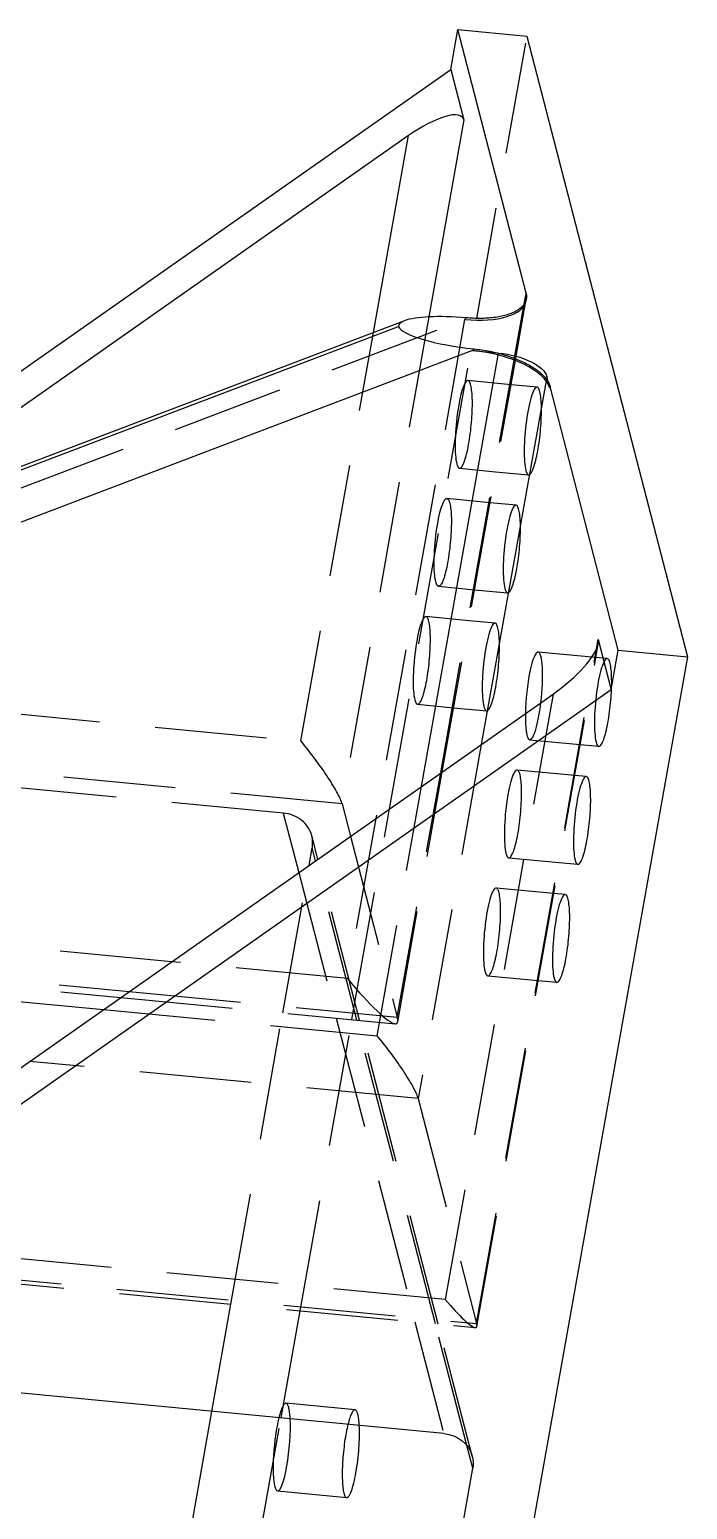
# Model space of a CAD drawing. Header units: millimetres. Extents: x -15 to 73, y -25 to 105.
# Drawn here: x 35.9 to 73.2, y 21.1 to 105.1 of the extents above; entities that cross this region are included whole.
import ezdxf

# ---------------------------------------------------------------- set-up
doc = ezdxf.new("R2010")
doc.units = ezdxf.units.MM
doc.linetypes.add('HIDDEN', pattern=[9.525, 6.35, -3.175])
doc.layers.get('0').update_dxf_attribs({"color": 253, "lineweight": 70, "true_color": 0x8faf8f})
doc.layers.add('Hidden', color=98, linetype='HIDDEN', lineweight=70, true_color=0x054805)

msp = doc.modelspace()

# ---------------------------------------------------------------- linework, layer by layer
at = {"color": 98, "lineweight": -3, "true_color": 0x054805}
for p, q in [((59.804, 102.795), (60.206, 105.054)), ((60.206, 105.054), (64.129, 104.68)), ((64.08, 90.086), (60.206, 105.054)), ((64.129, 104.68), (73.243, 69.462)), ((21.66, 76.039), (59.804, 102.795)), ((59.804, 102.795), (60.545, 99.934)), ((60.545, 99.934), (58.554, 88.751)), ((57.411, 99.036), (25.037, 76.327)), ((55.422, 87.864), (57.411, 99.036)), ((63.97, 89.471), (64.062, 89.987)), ((57.187, 88.534), (-0.86, 66.494)), ((-0.84, 66.304), (56.834, 88.202)), ((61.05, 86.84), (-2.958, 62.536)), ((58.143, 62.1), (62.501, 86.585)), ((65.215, 85.124), (61.541, 64.484)), ((69.32, 69.837), (65.447, 84.805)), ((68.079, 69.886), (68.177, 70.439)), ((68.177, 70.439), (68.918, 67.577)), ((68.918, 67.577), (69.32, 69.837)), ((69.32, 69.837), (73.243, 69.462)), ((73.243, 69.462), (56.394, -25.195)), ((68.918, 67.577), (30.774, 40.822)), ((32.254, 43.94), (65.613, 67.34)), ((28.392, 50.553), (40.089, 49.436)), ((59.411, 25.374), (20.203, 29.116)), ((43.357, 10.397), (46.247, 26.63)), ((61.054, 23.401), (60.717, 24.703)), ((52.471, -24.821), (61.054, 23.401))]:
    msp.add_line(p, q, dxfattribs=at)
for centre, major_axis, ratio, start_param, end_param in [((57.696, 97.935), (2.791, 2.121), 0.301529, 6.157602, 7.728399), ((64.756, 87.304), (-0.764, -6.789), 0.15662, 4.307748, 4.323763), ((60.139, 90.361), (-3.938, 0.701), 0.421057, 3.141564, 3.332047), ((61.047, 87.759), (-4.212, 0.474), 0.210565, 5.89456, 6.318266), ((61.026, 87.843), (4.212, -0.474), 0.210565, 3.267254, 4.76074), ((61.047, 87.759), (-4.212, 0.474), 0.210565, 4.82478, 5.89456), ((60.812, 87.762), (2.408, 3.041), 0.19799, 4.563673, 4.595693), ((61.506, 85.079), (-3.938, 0.701), 0.421057, 3.332047, 4.902843), ((64.735, 87.387), (0.764, 6.789), 0.15662, 4.323763, 4.339779), ((64.531, 67.24), (-0.238, -2.489), 0.171706, 3.141593, 5.142439), ((64.531, 67.24), (-0.238, -2.489), 0.171706, 1.431967, 3.141593), ((65.328, 68.44), (2.791, 2.121), 0.301529, 4.586806, 5.967148), ((65.328, 68.44), (2.791, 2.121), 0.301529, 5.967148, 6.157602), ((50.212, 24.603), (-0.238, -2.489), 0.171706, 3.995844, 5.841565), ((50.212, 24.603), (-0.238, -2.489), 0.171706, 0, 2.287341), ((50.212, 24.603), (-0.238, -2.489), 0.171706, 5.841565, 6.283185)]:
    msp.add_ellipse(centre, major_axis=major_axis, ratio=ratio, start_param=start_param, end_param=end_param, dxfattribs=at)
at = {"color": 98, "lineweight": -3, "true_color": 0x054805, "extrusion": (-4.07776e-17, 4.67872e-17, -1)}
for start_param, end_param in [(1.958006, 3.141593), (3.141593, 3.528803)]:
    msp.add_ellipse((59.093, 23.588), major_axis=(-1.936, -0.501), ratio=0.890633, start_param=start_param, end_param=end_param, dxfattribs=at)
at = {"color": 98, "lineweight": -3, "true_color": 0x054805}
for points, knots in [([(64.08, 90.086), (64.093, 90.022), (64.114, 89.912), (64.1, 89.802), (64.095, 89.757)], [0, 0, 0, 0, 0.593853, 1, 1, 1, 1]), ([(64.095, 89.757), (64.091, 89.739), (64.073, 89.658), (64.014, 89.516), (63.888, 89.348), (63.715, 89.195), (63.499, 89.058), (63.241, 88.941), (62.945, 88.842), (62.614, 88.763), (62.253, 88.706), (61.865, 88.67), (61.469, 88.657), (61.069, 88.664), (60.807, 88.684), (60.674, 88.694)], [0, 0, 0, 0, 0.014573, 0.064913, 0.118826, 0.178466, 0.244722, 0.318549, 0.400212, 0.488962, 0.584662, 0.686808, 0.793878, 0.895577, 1, 1, 1, 1]), ([(61.129, 86.934), (61.277, 86.917), (61.574, 86.882), (62.016, 86.803), (62.451, 86.706), (62.874, 86.589), (63.281, 86.455), (63.666, 86.305), (64.023, 86.14), (64.35, 85.964), (64.641, 85.778), (64.894, 85.584), (65.104, 85.385), (65.266, 85.188), (65.384, 84.996), (65.426, 84.866), (65.447, 84.805)], [0, 0, 0, 0, 0.088981, 0.178758, 0.267839, 0.355568, 0.44135, 0.5238, 0.602362, 0.676625, 0.745547, 0.808856, 0.866586, 0.918407, 0.961128, 1, 1, 1, 1])]:
    msp.add_open_spline(points, degree=3, knots=knots, dxfattribs=at)
at = {"layer": 'Hidden', "lineweight": -3}
for p, q in [((61.278, 88.664), (64.129, 104.68)), ((63.447, 86.535), (63.97, 89.471)), ((63.518, 86.516), (64.077, 89.66)), ((-0.355, 65.458), (60.595, 88.6)), ((58.554, 88.751), (53.635, 61.115)), ((60.595, 88.6), (55.555, 60.284)), ((56.323, 60.823), (61.278, 88.664)), ((51.296, 64.682), (55.422, 87.864)), ((61.05, 86.84), (62.424, 86.708)), ((62.424, 86.708), (62.522, 86.699)), ((62.501, 86.585), (62.522, 86.699)), ((63.405, 86.298), (63.447, 86.535)), ((63.474, 86.271), (63.518, 86.516)), ((59.234, 62.865), (63.405, 86.298)), ((59.318, 62.924), (63.474, 86.271)), ((63.23, 84.902), (60.782, 85.136)), ((64.705, 84.762), (63.23, 84.902)), ((65.258, 85.365), (65.215, 85.124)), ((65.429, 84.704), (65.258, 85.365)), ((60.307, 80.159), (62.351, 79.964)), ((62.351, 79.964), (64.229, 79.784)), ((62.038, 78.205), (59.59, 78.439)), ((63.512, 78.064), (62.038, 78.205)), ((59.115, 73.461), (61.159, 73.266)), ((61.159, 73.266), (63.037, 73.087)), ((60.846, 71.507), (58.397, 71.741)), ((62.32, 71.367), (60.846, 71.507)), ((61.268, 31.62), (68.079, 69.886)), ((61.284, 31.456), (68.18, 70.194)), ((67.819, 69.437), (64.769, 69.728)), ((68.041, 69.416), (67.819, 69.437)), ((68.692, 69.354), (68.041, 69.416)), ((24.063, 67.281), (51.296, 64.682)), ((65.613, 67.34), (59.498, 32.986)), ((57.922, 66.764), (59.967, 66.569)), ((59.967, 66.569), (61.845, 66.389)), ((64.294, 64.751), (67.162, 64.477)), ((53.635, 61.115), (24.95, 63.853)), ((61.541, 64.484), (57.964, 44.387)), ((67.162, 64.477), (68.217, 64.377)), ((66.849, 62.719), (63.577, 63.031)), ((50.297, 60.592), (25.173, 62.99)), ((56.768, 49.009), (59.234, 62.865)), ((56.795, 48.747), (59.318, 62.924)), ((67.5, 62.656), (66.849, 62.719)), ((55.625, 47.954), (58.143, 62.1)), ((50.297, 60.592), (51.172, 57.21)), ((53.635, 61.115), (54.112, 59.272)), ((54.367, 49.835), (56.323, 60.823)), ((55.555, 60.284), (53.937, 51.194)), ((52.261, 57.974), (51.916, 59.307)), ((54.112, 59.272), (56.768, 49.009)), ((51.764, 57.625), (51.941, 58.618)), ((52.131, 57.883), (51.941, 58.618)), ((54.627, 48.828), (52.261, 57.974)), ((63.102, 58.053), (65.97, 57.78)), ((50.272, 49.243), (51.764, 57.625)), ((51.172, 57.21), (53.309, 48.954)), ((54.471, 48.843), (52.131, 57.883)), ((65.97, 57.78), (67.025, 57.679)), ((65.657, 56.021), (62.385, 56.333)), ((66.307, 55.959), (65.657, 56.021)), ((43.954, 52.147), (29.419, 53.534)), ((53.937, 51.194), (43.954, 52.147)), ((28.083, 51.747), (41.551, 50.461)), ((28.185, 51.351), (41.067, 50.122)), ((61.91, 51.356), (64.778, 51.082)), ((41.551, 50.461), (56.768, 49.009)), ((64.778, 51.082), (65.832, 50.982)), ((41.067, 50.122), (56.647, 48.635)), ((54.195, 48.869), (54.367, 49.835)), ((40.089, 49.436), (55.625, 47.954)), ((47.329, 32.71), (50.272, 49.243)), ((51.252, 32.335), (54.195, 48.869)), ((53.309, 48.954), (57.771, 31.713)), ((58.932, 31.602), (54.471, 48.843)), ((59.089, 31.587), (54.627, 48.828)), ((57.964, 44.387), (35.893, 46.493)), ((57.964, 44.387), (61.268, 31.62)), ((59.498, 32.986), (32.039, 35.607)), ((31.357, 34.475), (61.268, 31.62)), ((31.516, 34.219), (61.192, 31.386)), ((46.247, 26.63), (47.329, 32.71)), ((50.17, 26.256), (51.252, 32.335)), ((57.771, 31.713), (59.411, 25.374)), ((60.717, 24.703), (58.932, 31.602)), ((61.029, 24.089), (59.089, 31.587)), ((54.373, 26.717), (50.45, 27.091)), ((47.28, 10.022), (50.17, 26.256)), ((49.975, 22.114), (53.897, 21.739))]:
    msp.add_line(p, q, dxfattribs=at)
for centre, major_axis, ratio, start_param, end_param in [((60.139, 90.361), (-3.938, 0.701), 0.421057, 1.761251, 3.141564), ((60.833, 87.678), (-2.408, -3.041), 0.19799, 4.531653, 4.563673), ((60.544, 82.647), (-0.238, -2.489), 0.171706, 3.141593, 5.841565), ((60.544, 82.647), (-0.238, -2.489), 0.171706, 0, 3.141593), ((64.467, 82.273), (-0.238, -2.489), 0.171706, 3.141593, 5.841565), ((64.467, 82.273), (-0.238, -2.489), 0.171706, 0, 3.141593), ((60.544, 82.647), (-0.238, -2.489), 0.171706, 5.841565, 6.283185), ((64.467, 82.273), (-0.238, -2.489), 0.171706, 5.841565, 6.283185), ((63.275, 75.575), (-0.238, -2.489), 0.171706, 3.141593, 5.841565), ((63.275, 75.575), (-0.238, -2.489), 0.171706, 0, 3.141593), ((63.275, 75.575), (-0.238, -2.489), 0.171706, 5.841565, 6.283185), ((58.16, 69.252), (-0.238, -2.489), 0.171706, 3.141593, 5.841565), ((58.16, 69.252), (-0.238, -2.489), 0.171706, 0, 3.141593), ((62.083, 68.878), (-0.238, -2.489), 0.171706, 3.141593, 5.841565), ((62.083, 68.878), (-0.238, -2.489), 0.171706, 0, 3.141593), ((68.454, 66.865), (-0.238, -2.489), 0.171706, 3.141593, 5.841565), ((68.454, 66.865), (-0.238, -2.489), 0.171706, 0, 3.141593), ((58.16, 69.252), (-0.238, -2.489), 0.171706, 5.841565, 6.283185), ((62.083, 68.878), (-0.238, -2.489), 0.171706, 5.841565, 6.283185), ((64.531, 67.24), (-0.238, -2.489), 0.171706, 0, 1.431967), ((64.531, 67.24), (-0.238, -2.489), 0.171706, 5.142439, 5.841565), ((51.581, 63.581), (2.041, -2.686), 0.136911, 0.316037, 1.886834), ((64.531, 67.24), (-0.238, -2.489), 0.171706, 5.841565, 6.283185), ((68.454, 66.865), (-0.238, -2.489), 0.171706, 5.841565, 6.283185), ((63.339, 60.542), (-0.238, -2.489), 0.171706, 3.141593, 5.841565), ((63.339, 60.542), (-0.238, -2.489), 0.171706, 0, 3.141593), ((67.262, 60.168), (-0.238, -2.489), 0.171706, 3.141593, 5.841565), ((67.262, 60.168), (-0.238, -2.489), 0.171706, 0, 3.141593), ((49.979, 58.806), (1.936, 0.501), 0.890633, 0, 1.183586), ((49.979, 58.806), (1.936, 0.501), 0.890633, 5.895975, 6.283185), ((63.339, 60.542), (-0.238, -2.489), 0.171706, 5.841565, 6.283185), ((67.262, 60.168), (-0.238, -2.489), 0.171706, 5.841565, 6.283185), ((62.147, 53.845), (-0.238, -2.489), 0.171706, 3.141593, 5.841565), ((62.147, 53.845), (-0.238, -2.489), 0.171706, 0, 3.141593), ((66.07, 53.47), (-0.238, -2.489), 0.171706, 3.141593, 5.841565), ((66.07, 53.47), (-0.238, -2.489), 0.171706, 0, 3.141593), ((62.147, 53.845), (-0.238, -2.489), 0.171706, 5.841565, 6.283185), ((66.07, 53.47), (-0.238, -2.489), 0.171706, 5.841565, 6.283185), ((53.481, 52.955), (3.266, -4.298), 0.136911, 5.028426, 6.157602), ((53.481, 52.955), (3.266, -4.298), 0.136911, 6.157602, 6.408768), ((53.481, 52.955), (3.266, -4.298), 0.136911, 0.125583, 0.316037), ((55.91, 46.853), (2.041, -2.686), 0.136911, 0.316037, 1.886834), ((59.213, 34.087), (-2.041, 2.686), 0.136911, 1.886834, 3.01601), ((59.213, 34.087), (-2.041, 2.686), 0.136911, 3.01601, 3.267176), ((59.213, 34.087), (-2.041, 2.686), 0.136911, 3.267176, 3.45763), ((50.212, 24.603), (-0.238, -2.489), 0.171706, 3.141593, 3.995844), ((50.212, 24.603), (-0.238, -2.489), 0.171706, 2.287341, 3.141593), ((54.135, 24.228), (-0.238, -2.489), 0.171706, 3.141593, 3.995844), ((54.135, 24.228), (-0.238, -2.489), 0.171706, 2.287341, 3.141593), ((54.135, 24.228), (-0.238, -2.489), 0.171706, 3.995844, 5.841565), ((54.135, 24.228), (-0.238, -2.489), 0.171706, 0, 2.287341), ((54.135, 24.228), (-0.238, -2.489), 0.171706, 5.841565, 6.283185)]:
    msp.add_ellipse(centre, major_axis=major_axis, ratio=ratio, start_param=start_param, end_param=end_param, dxfattribs=at)
at = {"layer": 'Hidden', "lineweight": -3, "extrusion": (-3.93341e-17, 7.00145e-18, -1)}
msp.add_ellipse((62.806, 85.599), major_axis=(2.461, -0.438), ratio=0.421057, start_param=4.521935, end_param=6.092731, dxfattribs=at)
at = {"layer": 'Hidden', "lineweight": -3, "extrusion": (-1.90893e-17, -5.39415e-17, -1)}
for start_param, end_param in [(3.583213, 6.283185), (0, 3.141593), (3.141593, 3.583213)]:
    msp.add_ellipse((59.352, 75.95), major_axis=(0.238, 2.489), ratio=0.171706, start_param=start_param, end_param=end_param, dxfattribs=at)
at = {"layer": 'Hidden', "lineweight": -3}
msp.add_open_spline([(64.077, 89.66), (64.08, 89.675), (64.086, 89.708), (64.091, 89.74), (64.095, 89.758)], degree=3, knots=[0, 0, 0, 0, 0.456005, 1, 1, 1, 1], dxfattribs=at)

doc.saveas('drawing.dxf')
